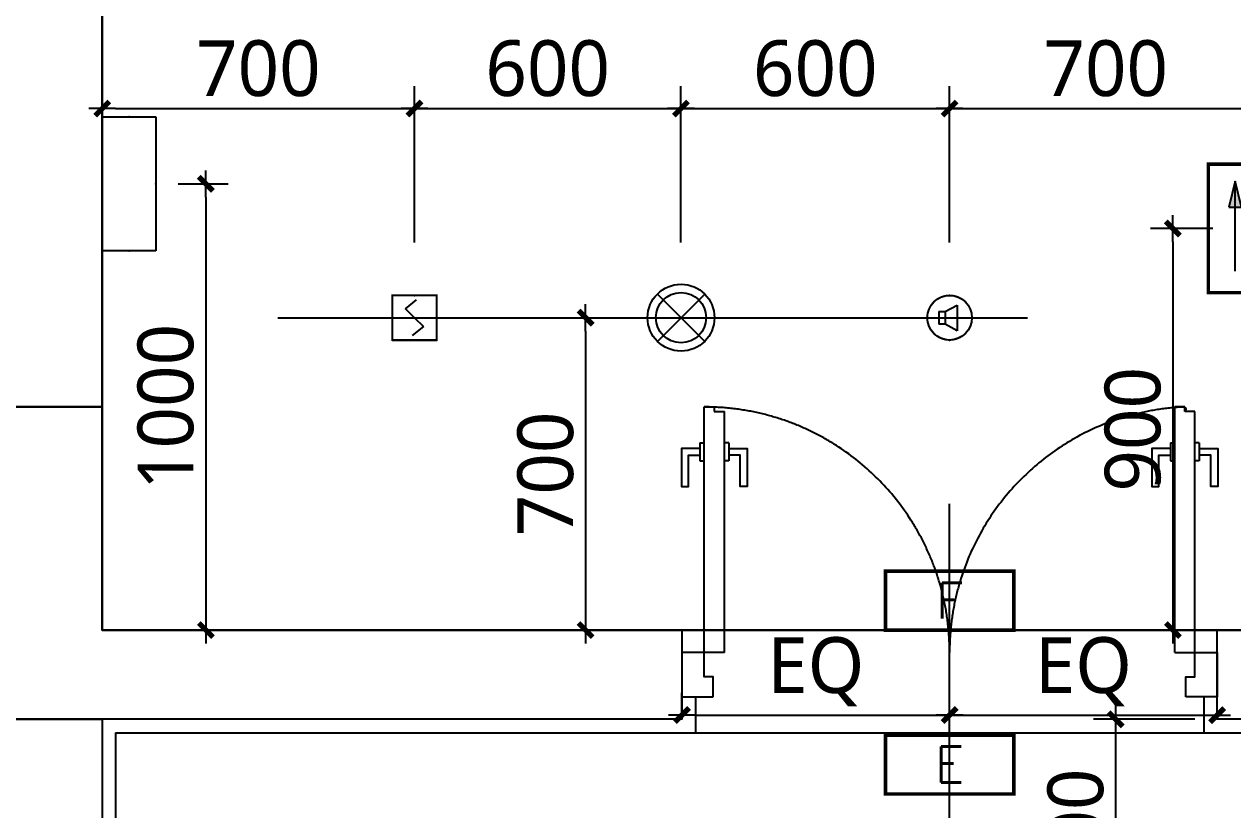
# Model space of a CAD drawing. Extents: x 3443499 to 7125205, y -1700016 to -264854.
# Drawn here: x 3445224 to 3447934, y -985339 to -983578 of the extents above; entities that cross this region are included whole.
import ezdxf
from ezdxf.enums import TextEntityAlignment as Align

# ---------------------------------------------------------------- set-up
doc = ezdxf.new("R2010")
doc.units = 0
doc.header["$LTSCALE"] = 1000
doc.header["$MEASUREMENT"] = 0
doc.linetypes.add('ACAD_ISO03W100', pattern=[30, 12, -18])
doc.linetypes.add('DASH', pattern=[0.35, 0.25, -0.1])
doc.layers.get('0').update_dxf_attribs({"linetype": 'CONTINUOUS'})
doc.layers.get('Defpoints').update_dxf_attribs({"linetype": 'CONTINUOUS'})
for name, color, linetype in [('A-填充', 251, 'CONTINUOUS'), ('A-墙体', 255, 'CONTINUOUS'), ('A-标注', 1, 'CONTINUOUS'), ('A-结构', 4, 'CONTINUOUS'), ('A-结构柱', 255, 'CONTINUOUS'), ('B-门', 4, 'CONTINUOUS'), ('C-消防点位', 54, 'CONTINUOUS'), ('E-天花灯具', 92, 'CONTINUOUS'), ('E-天花空调', 1, 'CONTINUOUS'), ('E-天花结构', 4, 'CONTINUOUS')]:
    doc.layers.add(name, color=color, linetype=linetype)
doc.styles.add('_TCH_LABEL', font='COMPLEX', dxfattribs={"bigfont": 'GBCBIG'})
doc.styles.add('_TEL_DIM', font='SIMPLEX', dxfattribs={"width": 0.8, "height": 3.5, "bigfont": 'HZTXT'})
doc.styles.get("Standard").update_dxf_attribs({"font": 'gbenor.shx', "bigfont": 'gbcbig.shx'})
doc.styles.add('微软雅黑', font='msyh.ttf')
doc.dimstyles.new('K-SMD-50', dxfattribs={"dimscale": 50, "dimtxt": 2.5, "dimasz": 0.6, "dimexe": 1, "dimexo": 1, "dimgap": 0.5, "dimtad": 1, "dimdec": 0, "dimrnd": 5, "dimdsep": 46, "dimtxsty": '微软雅黑', "dimblk": 'YQTICK', "dimcen": 0, "dimclrd": 1, "dimclre": 1, "dimclrt": 1, "dimadec": 1, "dimazin": 2, "dimtfac": 1, "dimtdec": 0, "dimtix": 1, "dimtmove": 1, "dimatfit": 2, "dimldrblk": 'A', "dimfxl": 4, "dimfxlon": 1, "dimtolj": 1, "dimtzin": 0, "dimarcsym": 0})

# ---------------------------------------------------------------- blocks, each defined once
blk = doc.blocks.new('YQTICK')
at = {"color": 1}
blk.add_line((-1, 0), (1, 0), dxfattribs=at)
at = {"color": 1, "const_width": 0.4}
blk.add_lwpolyline([(0.53, 0.53), (-0.53, -0.53)], dxfattribs=at)
blk = doc.blocks.new('*D300')
at = {"layer": 'A-标注', "color": 1, "lineweight": -2, "transparency": 16777216}
for p, q in [((3445298.1, -979036.1), (3445298.1, -978786.1)), ((3453798.1, -979036.1), (3453798.1, -978786.1)), ((3445328.1, -978836.1), (3453768.1, -978836.1))]:
    blk.add_line(p, q, dxfattribs=at)
at = {"layer": 'Defpoints', "color": 0, "transparency": 16777216}
for p in [(3453798.1, -978836.1), (3445298.1, -979136.1), (3453798.1, -984136.1)]:
    blk.add_point(p, dxfattribs=at)
at = {"layer": 'A-标注', "color": 1, "lineweight": -2, "transparency": 16777216, "xscale": 30, "yscale": 30, "zscale": 30, "rotation": 180}
blk.add_blockref('YQTICK', (3445298.1, -978836.1), dxfattribs=at)
at = {"layer": 'A-标注', "color": 1, "lineweight": -2, "transparency": 16777216, "xscale": 30, "yscale": 30, "zscale": 30}
blk.add_blockref('YQTICK', (3453798.1, -978836.1), dxfattribs=at)
at = {"layer": 'A-标注', "color": 1, "transparency": 16777216, "insert": (3449548.1, -978746.4), "char_height": 125, "attachment_point": 5, "style": '微软雅黑'}
blk.add_mtext('\\A1;8500', dxfattribs=at)
blk = doc.blocks.new('A')
at = {"color": 1}
for p, q in [((-1.435, 1.148), (-1.09, 1.437)), ((-1.435, 1.148), (-0.369, 0)), ((-1.09, 1.437), (0, 0)), ((-0.369, 0), (-2.127, 0)), ((-1.435, -1.148), (-0.369, 0)), ((-1.09, -1.437), (0, 0)), ((-1.435, -1.148), (-1.09, -1.437))]:
    blk.add_line(p, q, dxfattribs=at)
for points in [[(-1.435, 1.148), (-1.09, 1.437), (-0.369, 0), (0, 0)], [(-1.435, -1.148), (-1.09, -1.437), (-0.369, 0), (0, 0)]]:
    blk.add_solid(points, dxfattribs=at)
blk = doc.blocks.new('$equip$00002540')
blk.add_hatch(color=256).paths.add_polyline_path([(0.24, 0.372), (0.24, 0.228), (0.528, 0.3)])
for p, q in [((-0.72, 0.6), (-0.72, 0)), ((0.72, 0.6), (-0.72, 0.6)), ((0.72, 0), (0.72, 0.6)), ((0.24, 0.372), (0.24, 0.228)), ((0.528, 0.3), (0.24, 0.372)), ((0.24, 0.228), (0.528, 0.3)), ((-0.72, 0), (0.72, 0))]:
    blk.add_line(p, q)
at = {"color": 7}
blk.add_line((-0.48, 0.3), (0.48, 0.3), dxfattribs=at)
at = {"const_width": 0.04}
blk.add_lwpolyline([(-0.72, 0.6), (-0.72, 0), (0.72, 0), (0.72, 0.6), (-0.72, 0.6), (-0.72, 0)], dxfattribs=at)
for p in [(0, 0.6), (-0.72, 0.3), (0.72, 0.3), (0, 0)]:
    blk.add_point(p)
at = {"color": 7, "style": '_TEL_DIM', "flags": 1}
blk.add_attdef('A', text='', height=0.00002, dxfattribs=at).set_placement((0, 0), align=Align.MIDDLE_CENTER)
blk = doc.blocks.new('$equip$00002534')
for p, q in [((-0.72, 0.66), (-0.72, 0)), ((0.72, 0.66), (-0.72, 0.66)), ((0.72, 0), (0.72, 0.66)), ((-0.72, 0), (0.72, 0))]:
    blk.add_line(p, q)
at = {"const_width": 0.04}
blk.add_lwpolyline([(-0.72, 0.66), (-0.72, 0), (0.72, 0), (0.72, 0.66), (-0.72, 0.66), (-0.72, 0)], dxfattribs=at)
for p in [(0, 0.66), (-0.72, 0.33), (0.72, 0.33), (0, 0)]:
    blk.add_point(p)
at = {"color": 7, "style": '_TEL_DIM'}
blk.add_attdef('$TEXT$', text='', height=0.4, dxfattribs=at).set_placement((0, 0.33), align=Align.MIDDLE_CENTER)
at = {"color": 7, "style": '_TEL_DIM', "flags": 1}
blk.add_attdef('A', text='', height=0.00002, dxfattribs=at).set_placement((0, 0), align=Align.MIDDLE_CENTER)
blk = doc.blocks.new('*U274')
at = {"layer": 'A-结构'}
for points in [[(80, 140), (80, 185), (60, 185), (60, 240), (10, 240), (10, 140), (80, 140)], [(1140, 140), (1140, 185), (1160, 185), (1160, 240), (1210, 240), (1210, 140), (1140, 140)]]:
    blk.add_lwpolyline(points, dxfattribs=at)
at = {"layer": 'B-门'}
for p, q in [((60, 240), (60, 790)), ((60, 790), (82.5, 790)), ((82.5, 790), (82.5, 780)), ((1115, 240), (1115, 790)), ((1137.5, 790), (1115, 790)), ((1137.5, 780), (1137.5, 790)), ((82.5, 780), (105, 780)), ((105, 240), (105, 780)), ((1160, 780), (1137.5, 780)), ((1160, 240), (1160, 780)), ((105, 240), (60, 240)), ((1115, 240), (1160, 240))]:
    blk.add_line(p, q, dxfattribs=at)
at = {"layer": 'B-门', "color": 251}
for p, q in [((50, 709.2), (50, 669.2)), ((50, 709.2), (60, 709.2)), ((115, 709.2), (105, 709.2)), ((115, 709.2), (115, 669.2)), ((1105, 709.2), (1105, 669.2)), ((1105, 709.2), (1115, 709.2)), ((1170, 709.2), (1160, 709.2)), ((1170, 709.2), (1170, 669.2)), ((50, 669.2), (60, 669.2)), ((115, 669.2), (105, 669.2)), ((1105, 669.2), (1115, 669.2)), ((1170, 669.2), (1160, 669.2))]:
    blk.add_line(p, q, dxfattribs=at)
for points in [[(50, 696.7), (8.7, 696.7), (8.7, 611.6), (24.4, 611.6), (24.4, 681.8), (50, 681.8)], [(115, 696.7), (156.3, 696.7), (156.3, 611.6), (140.6, 611.6), (140.6, 681.8), (115, 681.8)], [(1105, 696.7), (1063.7, 696.7), (1063.7, 611.6), (1079.4, 611.6), (1079.4, 681.8), (1105, 681.8)], [(1170, 696.7), (1211.3, 696.7), (1211.3, 611.6), (1195.6, 611.6), (1195.6, 681.8), (1170, 681.8)]]:
    blk.add_lwpolyline(points, dxfattribs=at)
at = {"layer": 'B-门', "color": 251, "linetype": 'ACAD_ISO03W100', "ltscale": 4}
for centre, radius, start, end in [((60, 240), 550, 0, 90), ((1160.9, 239.6), 550.9, 92.4756, 179.9622)]:
    blk.add_arc(centre, radius, start, end, dxfattribs=at)
at = {"layer": 'B-门'}
blk.add_arc((1137.4, 785), 3.09, 271.5887, 88.4105, dxfattribs=at)
blk = doc.blocks.new('*D301')
at = {"layer": 'Defpoints', "color": 0, "transparency": 16777216}
for p in [(3447298.7, -985126.6), (3446698.5, -985136.1), (3447298.7, -985166.1)]:
    blk.add_point(p, dxfattribs=at)
at = {"layer": 'E-天花空调', "color": 1, "lineweight": -2, "transparency": 16777216}
for p, q in [((3446698.5, -985126.6), (3446698.5, -985076.6)), ((3447298.7, -985126.6), (3447298.7, -985076.6)), ((3446728.5, -985126.6), (3447268.7, -985126.6))]:
    blk.add_line(p, q, dxfattribs=at)
at = {"layer": 'E-天花空调', "color": 1, "lineweight": -2, "transparency": 16777216, "xscale": 30, "yscale": 30, "zscale": 30, "rotation": 180}
blk.add_blockref('YQTICK', (3446698.5, -985126.6), dxfattribs=at)
at = {"layer": 'E-天花空调', "color": 1, "lineweight": -2, "transparency": 16777216, "xscale": 30, "yscale": 30, "zscale": 30}
blk.add_blockref('YQTICK', (3447298.7, -985126.6), dxfattribs=at)
at = {"layer": 'E-天花空调', "color": 1, "transparency": 16777216, "insert": (3446998.6, -985029.6), "char_height": 125, "attachment_point": 5, "style": '微软雅黑'}
blk.add_mtext('\\A1;EQ', dxfattribs=at)
blk = doc.blocks.new('*D302')
at = {"layer": 'Defpoints', "color": 0, "transparency": 16777216}
for p in [(3447898.5, -985126.6), (3447898.5, -985136.1), (3447298.7, -985166.1)]:
    blk.add_point(p, dxfattribs=at)
at = {"layer": 'E-天花空调', "color": 1, "lineweight": -2, "transparency": 16777216}
for p, q in [((3447298.7, -985126.6), (3447298.7, -985076.6)), ((3447898.5, -985126.6), (3447898.5, -985076.6)), ((3447328.7, -985126.6), (3447868.5, -985126.6))]:
    blk.add_line(p, q, dxfattribs=at)
at = {"layer": 'E-天花空调', "color": 1, "lineweight": -2, "transparency": 16777216, "xscale": 30, "yscale": 30, "zscale": 30, "rotation": 180}
blk.add_blockref('YQTICK', (3447298.7, -985126.6), dxfattribs=at)
at = {"layer": 'E-天花空调', "color": 1, "lineweight": -2, "transparency": 16777216, "xscale": 30, "yscale": 30, "zscale": 30}
blk.add_blockref('YQTICK', (3447898.5, -985126.6), dxfattribs=at)
at = {"layer": 'E-天花空调', "color": 1, "transparency": 16777216, "insert": (3447598.6, -985029.6), "char_height": 125, "attachment_point": 5, "style": '微软雅黑'}
blk.add_mtext('\\A1;EQ', dxfattribs=at)
blk = doc.blocks.new('*D349')
at = {"layer": 'Defpoints', "color": 0, "transparency": 16777216}
for p in [(3447671, -985136.1), (3447898.5, -985136.1), (3447298.8, -985636.1)]:
    blk.add_point(p, dxfattribs=at)
at = {"layer": 'E-天花空调', "color": 1, "lineweight": -2, "transparency": 16777216}
for p, q in [((3447848.5, -985136.1), (3447621, -985136.1)), ((3447671, -985606.1), (3447671, -985166.1)), ((3447471, -985636.1), (3447721, -985636.1))]:
    blk.add_line(p, q, dxfattribs=at)
at = {"layer": 'E-天花空调', "color": 1, "lineweight": -2, "transparency": 16777216, "xscale": 30, "yscale": 30, "zscale": 30}
for p, rotation in [((3447671, -985136.1), 90), ((3447671, -985636.1), 270)]:
    blk.add_blockref('YQTICK', p, dxfattribs=dict(at, rotation=rotation))
at = {"layer": 'E-天花空调', "color": 1, "transparency": 16777216, "insert": (3447581.4, -985386.1), "char_height": 125, "attachment_point": 5, "rotation": 90, "style": '微软雅黑'}
blk.add_mtext('\\A1;500', dxfattribs=at)
blk = doc.blocks.new('$equip$00001413')
for p, q in [((0.75, 0.6), (-0.75, 0.6)), ((-0.75, 0.6), (-0.75, 0)), ((0.75, 0), (0.75, 0.6)), ((-0.75, 0), (0.75, 0))]:
    blk.add_line(p, q)
for p in [(0, 0.6), (-0.75, 0.3), (0.75, 0.3), (0, 0)]:
    blk.add_point(p)
at = {"style": '_TCH_LABEL', "flags": 9}
blk.add_attdef('A', (0, 0), '', height=0.00002, dxfattribs=at)
blk = doc.blocks.new('$equip$00002649')
for p, q in [((-0.5, 0.5), (-0.5, -0.5)), ((0.5, 0.5), (-0.5, 0.5)), ((-0.2, 0.2), (0.05, 0.4)), ((0.5, -0.5), (0.5, 0.5)), ((0, 0), (-0.2, 0.2)), ((0, 0), (0.2, -0.2)), ((0.2, -0.2), (-0.05, -0.4)), ((-0.5, -0.5), (0.5, -0.5))]:
    blk.add_line(p, q)
at = {"const_width": 0.04}
blk.add_lwpolyline([(-0.5, 0.5), (0.5, 0.5), (0.5, -0.5), (-0.5, -0.5), (-0.5, 0.5), (0.5, 0.5)], dxfattribs=at)
for p in [(0, 0.5), (-0.5, 0), (0.5, 0), (0, -0.5)]:
    blk.add_point(p)
at = {"color": 7, "flags": 1}
for tag, height, p in [('A', 0.00002, (0, 0)), ('B', 0.4, (0.762, -0.208))]:
    blk.add_attdef(tag, text='', height=height, dxfattribs=at).set_placement(p, align=Align.MIDDLE_CENTER)
blk = doc.blocks.new('$equip$00002341')
for p, q in [((-0.101, 0.136), (0.167, 0.277)), ((0.167, 0.277), (0.167, -0.295)), ((-0.241, 0.136), (-0.241, -0.144)), ((-0.241, 0.136), (-0.101, 0.136)), ((-0.101, 0.136), (-0.101, -0.144)), ((-0.101, -0.144), (-0.241, -0.144)), ((0.167, -0.295), (-0.101, -0.144))]:
    blk.add_line(p, q)
at = {"const_width": 0.04}
blk.add_lwpolyline([(-0.5, 0, -1), (0.5, 0, -1), (-0.5, 0, -1.463176)], format="xyb", dxfattribs=at)
blk.add_circle((0, 0), 0.5)
for p in [(0, 0.5), (-0.5, 0), (0.5, 0), (0, -0.5)]:
    blk.add_point(p)
at = {"color": 7, "style": '_TEL_DIM', "flags": 1}
blk.add_attdef('A', text='', height=0.00002, dxfattribs=at).set_placement((0, 0), align=Align.MIDDLE_CENTER)
blk = doc.blocks.new('*D364')
at = {"layer": 'Defpoints', "color": 0, "transparency": 16777216}
for p in [(3446406.5, -984236.1), (3446406.5, -984936.1), (3446482.4, -984936.1)]:
    blk.add_point(p, dxfattribs=at)
at = {"layer": 'E-天花空调', "color": 1, "lineweight": -2, "transparency": 16777216}
for p, q in [((3446456.5, -984236.1), (3446532.4, -984236.1)), ((3446482.4, -984266.1), (3446482.4, -984906.1)), ((3446456.5, -984936.1), (3446532.4, -984936.1))]:
    blk.add_line(p, q, dxfattribs=at)
at = {"layer": 'E-天花空调', "color": 1, "lineweight": -2, "transparency": 16777216, "xscale": 30, "yscale": 30, "zscale": 30}
for p, rotation in [((3446482.4, -984236.1), 90), ((3446482.4, -984936.1), 270)]:
    blk.add_blockref('YQTICK', p, dxfattribs=dict(at, rotation=rotation))
at = {"layer": 'E-天花空调', "color": 1, "transparency": 16777216, "insert": (3446392.8, -984586.1), "char_height": 125, "attachment_point": 5, "rotation": 90, "style": '微软雅黑'}
blk.add_mtext('\\A1;700', dxfattribs=at)
blk = doc.blocks.new('*D365')
at = {"layer": 'Defpoints', "color": 0, "transparency": 16777216}
for p in [(3445518.7, -983936.1), (3445518.7, -984936.1), (3445631.1, -984936.1)]:
    blk.add_point(p, dxfattribs=at)
at = {"layer": 'E-天花空调', "color": 1, "lineweight": -2, "transparency": 16777216}
for p, q in [((3445568.7, -983936.1), (3445681.1, -983936.1)), ((3445631.1, -983966.1), (3445631.1, -984906.1)), ((3445568.7, -984936.1), (3445681.1, -984936.1))]:
    blk.add_line(p, q, dxfattribs=at)
at = {"layer": 'E-天花空调', "color": 1, "lineweight": -2, "transparency": 16777216, "xscale": 30, "yscale": 30, "zscale": 30}
for p, rotation in [((3445631.1, -983936.1), 90), ((3445631.1, -984936.1), 270)]:
    blk.add_blockref('YQTICK', p, dxfattribs=dict(at, rotation=rotation))
at = {"layer": 'E-天花空调', "color": 1, "transparency": 16777216, "insert": (3445541.2, -984436.1), "char_height": 125, "attachment_point": 5, "rotation": 90, "style": '微软雅黑'}
blk.add_mtext('\\A1;1000', dxfattribs=at)
blk = doc.blocks.new('*D366')
at = {"layer": 'Defpoints', "color": 0, "transparency": 16777216}
for p in [(3447938.8, -984036.1), (3447799.2, -984936.1), (3447938.8, -984936.1)]:
    blk.add_point(p, dxfattribs=at)
at = {"layer": 'E-天花空调', "color": 1, "lineweight": -2, "transparency": 16777216}
for p, q in [((3447888.8, -984036.1), (3447749.2, -984036.1)), ((3447799.2, -984066.1), (3447799.2, -984906.1)), ((3447888.8, -984936.1), (3447749.2, -984936.1))]:
    blk.add_line(p, q, dxfattribs=at)
at = {"layer": 'E-天花空调', "color": 1, "lineweight": -2, "transparency": 16777216, "xscale": 30, "yscale": 30, "zscale": 30}
for p, rotation in [((3447799.2, -984036.1), 90), ((3447799.2, -984936.1), 270)]:
    blk.add_blockref('YQTICK', p, dxfattribs=dict(at, rotation=rotation))
at = {"layer": 'E-天花空调', "color": 1, "transparency": 16777216, "insert": (3447709.6, -984486.1), "char_height": 125, "attachment_point": 5, "rotation": 90, "style": '微软雅黑'}
blk.add_mtext('\\A1;900', dxfattribs=at)
blk = doc.blocks.new('*D367')
at = {"layer": 'Defpoints', "color": 0, "transparency": 16777216}
for p in [(3446098.6, -983767.4), (3445398.7, -984134.3), (3446098.6, -984186.1)]:
    blk.add_point(p, dxfattribs=at)
at = {"layer": 'E-天花空调', "color": 1, "lineweight": -2, "transparency": 16777216}
for p, q in [((3445398.7, -984067.4), (3445398.7, -983717.4)), ((3446098.6, -984067.4), (3446098.6, -983717.4)), ((3445428.7, -983767.4), (3446068.6, -983767.4))]:
    blk.add_line(p, q, dxfattribs=at)
at = {"layer": 'E-天花空调', "color": 1, "lineweight": -2, "transparency": 16777216, "xscale": 30, "yscale": 30, "zscale": 30, "rotation": 180}
blk.add_blockref('YQTICK', (3445398.7, -983767.4), dxfattribs=at)
at = {"layer": 'E-天花空调', "color": 1, "lineweight": -2, "transparency": 16777216, "xscale": 30, "yscale": 30, "zscale": 30}
blk.add_blockref('YQTICK', (3446098.6, -983767.4), dxfattribs=at)
at = {"layer": 'E-天花空调', "color": 1, "transparency": 16777216, "insert": (3445748.7, -983677.8), "char_height": 125, "attachment_point": 5, "style": '微软雅黑'}
blk.add_mtext('\\A1;700', dxfattribs=at)
blk = doc.blocks.new('*D368')
at = {"layer": 'Defpoints', "color": 0, "transparency": 16777216}
for p in [(3446696.3, -983767.4), (3446696.3, -984161.1), (3446098.6, -984186.1)]:
    blk.add_point(p, dxfattribs=at)
at = {"layer": 'E-天花空调', "color": 1, "lineweight": -2, "transparency": 16777216}
for p, q in [((3446098.6, -984067.4), (3446098.6, -983717.4)), ((3446696.3, -984067.4), (3446696.3, -983717.4)), ((3446128.6, -983767.4), (3446666.3, -983767.4))]:
    blk.add_line(p, q, dxfattribs=at)
at = {"layer": 'E-天花空调', "color": 1, "lineweight": -2, "transparency": 16777216, "xscale": 30, "yscale": 30, "zscale": 30, "rotation": 180}
blk.add_blockref('YQTICK', (3446098.6, -983767.4), dxfattribs=at)
at = {"layer": 'E-天花空调', "color": 1, "lineweight": -2, "transparency": 16777216, "xscale": 30, "yscale": 30, "zscale": 30}
blk.add_blockref('YQTICK', (3446696.3, -983767.4), dxfattribs=at)
at = {"layer": 'E-天花空调', "color": 1, "transparency": 16777216, "insert": (3446397.5, -983677.8), "char_height": 125, "attachment_point": 5, "style": '微软雅黑'}
blk.add_mtext('\\A1;600', dxfattribs=at)
blk = doc.blocks.new('*D369')
at = {"layer": 'Defpoints', "color": 0, "transparency": 16777216}
for p in [(3447298.6, -983767.4), (3446696.3, -984161.1), (3447298.6, -984186.1)]:
    blk.add_point(p, dxfattribs=at)
at = {"layer": 'E-天花空调', "color": 1, "lineweight": -2, "transparency": 16777216}
for p, q in [((3446696.3, -984067.4), (3446696.3, -983717.4)), ((3447298.6, -984067.4), (3447298.6, -983717.4)), ((3446726.3, -983767.4), (3447268.6, -983767.4))]:
    blk.add_line(p, q, dxfattribs=at)
at = {"layer": 'E-天花空调', "color": 1, "lineweight": -2, "transparency": 16777216, "xscale": 30, "yscale": 30, "zscale": 30, "rotation": 180}
blk.add_blockref('YQTICK', (3446696.3, -983767.4), dxfattribs=at)
at = {"layer": 'E-天花空调', "color": 1, "lineweight": -2, "transparency": 16777216, "xscale": 30, "yscale": 30, "zscale": 30}
blk.add_blockref('YQTICK', (3447298.6, -983767.4), dxfattribs=at)
at = {"layer": 'E-天花空调', "color": 1, "transparency": 16777216, "insert": (3446997.5, -983677.8), "char_height": 125, "attachment_point": 5, "style": '微软雅黑'}
blk.add_mtext('\\A1;600', dxfattribs=at)
blk = doc.blocks.new('*D370')
at = {"layer": 'Defpoints', "color": 0, "transparency": 16777216}
for p in [(3447998.8, -983767.4), (3447998.8, -984084.7), (3447298.6, -984186.1)]:
    blk.add_point(p, dxfattribs=at)
at = {"layer": 'E-天花空调', "color": 1, "lineweight": -2, "transparency": 16777216}
for p, q in [((3447298.6, -984067.4), (3447298.6, -983717.4)), ((3447998.8, -984034.7), (3447998.8, -983717.4)), ((3447328.6, -983767.4), (3447968.8, -983767.4))]:
    blk.add_line(p, q, dxfattribs=at)
at = {"layer": 'E-天花空调', "color": 1, "lineweight": -2, "transparency": 16777216, "xscale": 30, "yscale": 30, "zscale": 30, "rotation": 180}
blk.add_blockref('YQTICK', (3447298.6, -983767.4), dxfattribs=at)
at = {"layer": 'E-天花空调', "color": 1, "lineweight": -2, "transparency": 16777216, "xscale": 30, "yscale": 30, "zscale": 30}
blk.add_blockref('YQTICK', (3447998.8, -983767.4), dxfattribs=at)
at = {"layer": 'E-天花空调', "color": 1, "transparency": 16777216, "insert": (3447648.7, -983677.8), "char_height": 125, "attachment_point": 5, "style": '微软雅黑'}
blk.add_mtext('\\A1;700', dxfattribs=at)
blk = doc.blocks.new('吸顶灯&醒')
for p, q in [((1.909, -1.909), (-1.909, 1.909)), ((1.909, 1.909), (-1.909, -1.909))]:
    blk.add_line(p, q)
blk.add_circle((0, 0), 2.7)
at = {"color": 251}
blk.add_circle((0, 0), 2.025, dxfattribs=at)

msp = doc.modelspace()

# ---------------------------------------------------------------- linework, layer by layer
at = {"layer": 'A-填充'}
msp.add_lwpolyline([(3445398.3, -979636.1), (3447998.5, -979636.1), (3447998.5, -984936.1), (3445398.3, -984936.1)], close=True, dxfattribs=at)
at = {"layer": 'A-墙体'}
for points in [[(3445198.7, -984436.1), (3445398.7, -984436.1), (3445398.7, -984936.1), (3446698.5, -984936.1), (3446698.5, -985136.1), (3445198.6, -985136.1), (3445198.7, -984436.1)], [(3447998.7, -984436.1), (3448198.7, -984436.1), (3448198.8, -985136.1), (3447898.5, -985136.1), (3447898.5, -984936.1), (3447998.5, -984936.1), (3447998.7, -984436.1)]]:
    msp.add_lwpolyline(points, dxfattribs=at)
at = {"layer": 'A-结构'}
for p, q in [((3446728.5, -985086.1), (3446728.7, -985166.1)), ((3447868.5, -985086.1), (3447868.5, -985166.1)), ((3445428.6, -985166.1), (3446728.7, -985166.1)), ((3445428.6, -985166.1), (3445428.6, -985816.1)), ((3447868.5, -985166.1), (3447968.8, -985166.1))]:
    msp.add_line(p, q, dxfattribs=at)
at = {"layer": 'A-结构柱'}
for points in [[(3445198.7, -982736.1), (3445398.7, -982736.1), (3445398.7, -984436.1), (3445198.7, -984436.1)], [(3445198.6, -985136.1), (3445398.6, -985136.1), (3445398.6, -985736.1), (3445198.6, -985736.1)]]:
    msp.add_lwpolyline(points, close=True, dxfattribs=at)
at = {"layer": 'E-天花空调', "linetype": 'DASH', "ltscale": 200}
for p, q in [((3445792, -984236.1), (3447473, -984236.1)), ((3447298.7, -986516), (3447298.7, -984653.2))]:
    msp.add_line(p, q, dxfattribs=at)
at = {"layer": 'E-天花结构'}
for p, q in [((3446698.5, -984936.1), (3447898.5, -984936.1)), ((3446728.7, -985166.1), (3447868.5, -985166.1))]:
    msp.add_line(p, q, dxfattribs=at)

# ---------------------------------------------------------------- block references
msp.add_blockref('*U274', (3446688.5, -985226.1))
at = {"layer": 'C-消防点位', "yscale": 200, "zscale": 200}
for name, p, xscale, rotation in [('$equip$00001413', (3445398.7, -983936.1), -200, 269.9994662042395), ('$equip$00002540', (3447998.8, -984036.1), 200, 89.99946505101451)]:
    msp.add_blockref(name, p, dxfattribs=dict(at, xscale=xscale, rotation=rotation))
at = {"layer": 'C-消防点位', "xscale": 100, "yscale": 100, "zscale": 100}
for name, p in [('$equip$00002649', (3446098.6, -984236.1)), ('$equip$00002341', (3447298.6, -984236.1))]:
    msp.add_blockref(name, p, dxfattribs=at)
at = {"layer": 'C-消防点位'}
ref = msp.add_blockref('$equip$00002534', (3447298.7, -984936.1), dxfattribs=dict(at, xscale=200.0000000000001, yscale=200.0000000000001, zscale=200.0000000000001, rotation=359.999465051016))
ref.add_attrib('$TEXT$', 'F', dxfattribs={"layer": '0', "height": 80, "rotation": 359.9995, "style": '_TEL_DIM'}).set_placement((3447298.7, -984870.1), align=Align.MIDDLE_CENTER)
ref = msp.add_blockref('$equip$00002534', (3447298.8, -985171.4), dxfattribs=dict(at, xscale=-200.0000000000001, yscale=200, zscale=200, rotation=179.9994201183829))
ref.add_attrib('$TEXT$', 'E', dxfattribs={"layer": '0', "height": 80, "rotation": 359.9994, "style": '_TEL_DIM'}).set_placement((3447298.8, -985237.4), align=Align.MIDDLE_CENTER)
at = {"layer": 'E-天花灯具', "xscale": 27.77777777778237, "yscale": 27.77777777778237, "zscale": 27.77777777778237}
msp.add_blockref('吸顶灯&醒', (3446696.4, -984236.1), dxfattribs=at)

# ---------------------------------------------------------------- dimensions: what is measured, and where the dimension line sits
at = {"layer": 'A-标注'}
dim = msp.add_linear_dim(base=(3453798.1, -978836.1), p1=(3445298.1, -979136.1), p2=(3453798.1, -984136.1), dimstyle='K-SMD-50', dxfattribs=at)
dim.commit()
dim.dimension.update_dxf_attribs({"geometry": '*D300', "text_midpoint": (3449548.1, -978746.4)})
at = {"layer": 'E-天花空调'}
for base, p1, p2, picture, middle in [((3446098.6, -983767.4), (3445398.7, -984134.3), (3446098.6, -984186.1), '*D367', (3445748.7, -983677.8)), ((3446696.3, -983767.4), (3446098.6, -984186.1), (3446696.3, -984161.1), '*D368', (3446397.5, -983677.8)), ((3447298.6, -983767.4), (3446696.3, -984161.1), (3447298.6, -984186.1), '*D369', (3446997.5, -983677.8)), ((3447998.8, -983767.4), (3447298.6, -984186.1), (3447998.8, -984084.7), '*D370', (3447648.7, -983677.8))]:
    dim = msp.add_linear_dim(base=base, p1=p1, p2=p2, dimstyle='K-SMD-50', override={"dimfxl": 6}, dxfattribs=at)
    dim.commit()
    dim.dimension.update_dxf_attribs({"geometry": picture, "text_midpoint": middle})
for base, p1, p2, picture, middle in [((3445631.1, -984936.1), (3445518.7, -983936.1), (3445518.7, -984936.1), '*D365', (3445541.2, -984436.1)), ((3447799.2, -984936.1), (3447938.8, -984036.1), (3447938.8, -984936.1), '*D366', (3447709.6, -984486.1)), ((3446482.4, -984936.1), (3446406.5, -984236.1), (3446406.5, -984936.1), '*D364', (3446392.8, -984586.1))]:
    dim = msp.add_linear_dim(base=base, p1=p1, p2=p2, angle=90, dimstyle='K-SMD-50', override={"dimfxl": 6}, dxfattribs=at)
    dim.commit()
    dim.dimension.update_dxf_attribs({"geometry": picture, "text_midpoint": middle})
for base, p1, p2, picture, middle in [((3447298.7, -985126.6), (3446698.5, -985136.1), (3447298.7, -985166.1), '*D301', (3446998.6, -985029.6)), ((3447898.5, -985126.6), (3447298.7, -985166.1), (3447898.5, -985136.1), '*D302', (3447598.6, -985029.6))]:
    dim = msp.add_linear_dim(base=base, p1=p1, p2=p2, text='EQ', dimstyle='K-SMD-50', dxfattribs=at)
    dim.commit()
    dim.dimension.update_dxf_attribs({"geometry": picture, "text_midpoint": middle})
dim = msp.add_linear_dim(base=(3447671, -985136.1), p1=(3447298.8, -985636.1), p2=(3447898.5, -985136.1), angle=90, dimstyle='K-SMD-50', dxfattribs=at)
dim.commit()
dim.dimension.update_dxf_attribs({"geometry": '*D349', "text_midpoint": (3447581.4, -985386.1)})

doc.saveas('drawing.dxf')
